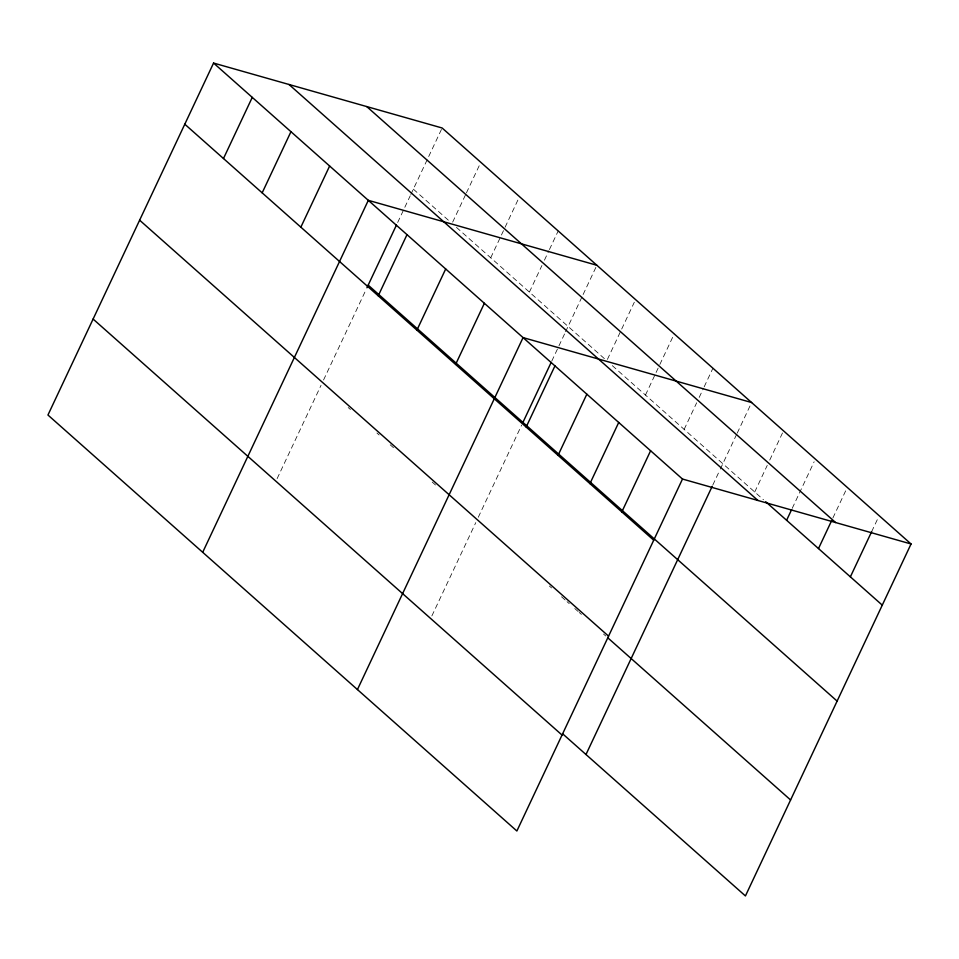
<?xml version="1.0" encoding="UTF-8"?>
<svg xmlns="http://www.w3.org/2000/svg" width="959" height="959" viewBox="0 0 959 959"><rect width="100%" height="100%" fill="white"/><g stroke="black" fill="none" stroke-linecap="round" stroke-linejoin="round"><path stroke-width="0.72" stroke-dasharray="4.79 3.6" d="M277.127 478.625L321.037 385.326M323.555 379.98L366.302 289.127M397.673 222.476L410.212 195.816M410.836 194.485L442.123 127.991M452.66 222.14L465.798 194.221M466.422 192.891L480.183 163.641M490.72 257.791L504.482 228.542M505.105 227.211L519.502 196.631M529.404 292.111L541.919 265.511M544.424 260.201L548.8 250.886M549.423 249.556L558.186 230.951M431.874 615.906L475.784 522.595M478.289 517.261L521.672 425.065M551.785 361.075L564.959 333.085M565.582 331.754L582.485 295.851M583.108 294.521L596.87 265.271M607.407 359.409L634.307 302.241M645.467 395.06L655.476 373.794M656.1 372.464L659.229 365.811M659.852 364.48L674.249 333.9M684.151 429.38L696.666 402.792M699.171 397.47L703.546 388.167M704.17 386.837L712.933 368.22M712.801 485.026L719.706 470.366M720.329 469.035L736.596 434.451M737.231 433.12L751.616 402.54M754.721 491.991L767.236 465.403M769.741 460.08L783.503 430.831M792.242 508.306L814.143 461.77M832.891 517.98L846.03 490.061M871.659 531.646L877.917 518.351M413.353 189.151L448.716 220.522M456.46 227.391L604.566 358.786M612.31 365.643L763.52 499.795M348.189 407.527L350.407 409.481M376.923 433.012L379.141 434.978M390.193 444.784L393.514 447.721M432.197 482.041L435.506 484.99M549.363 585.985L551.569 587.939M561.518 596.774L565.942 600.694M567.045 601.677L569.25 603.631M574.777 608.533L578.097 611.47M579.2 612.453L581.418 614.419M603.523 634.031L605.728 635.985"/><path stroke-width="1.44" d="M213.569 63.054L47.95 415.019L516.877 831.009L682.496 479.044L213.569 63.054L442.123 127.991L911.05 543.981L745.431 895.946L562.777 733.923M223.483 158.535L252.265 97.374M262.167 192.855L290.949 131.695M300.85 227.175L329.632 166.015M202.697 552.3L368.316 200.335L596.87 265.271M366.937 287.784L396.415 225.137M378.23 295.816L407 234.655M416.913 330.124L445.695 268.964M455.597 364.444L484.379 303.284M357.443 689.569L523.063 337.604L751.616 402.54M522.931 422.392L551.161 362.418M526.167 427.055L554.949 365.894M558.054 455.345L586.836 394.185M589.941 483.624L618.723 422.463M621.828 511.914L650.61 450.754M585.997 754.505L712.177 486.357M786.608 520.281L791.619 509.637M818.495 548.56L831.633 520.641M850.381 576.85L871.659 531.646M682.496 479.044L911.05 543.981M366.71 106.557L835.625 522.547M765.714 501.749L882.268 605.141M288.995 84.488L757.922 500.466M368.184 285.111L837.111 701.101M184.799 124.214L653.714 540.205M139.63 220.186L608.557 636.165M607.946 637.951L790.588 799.974M93.107 319.059L562.034 735.05"/></g></svg>
